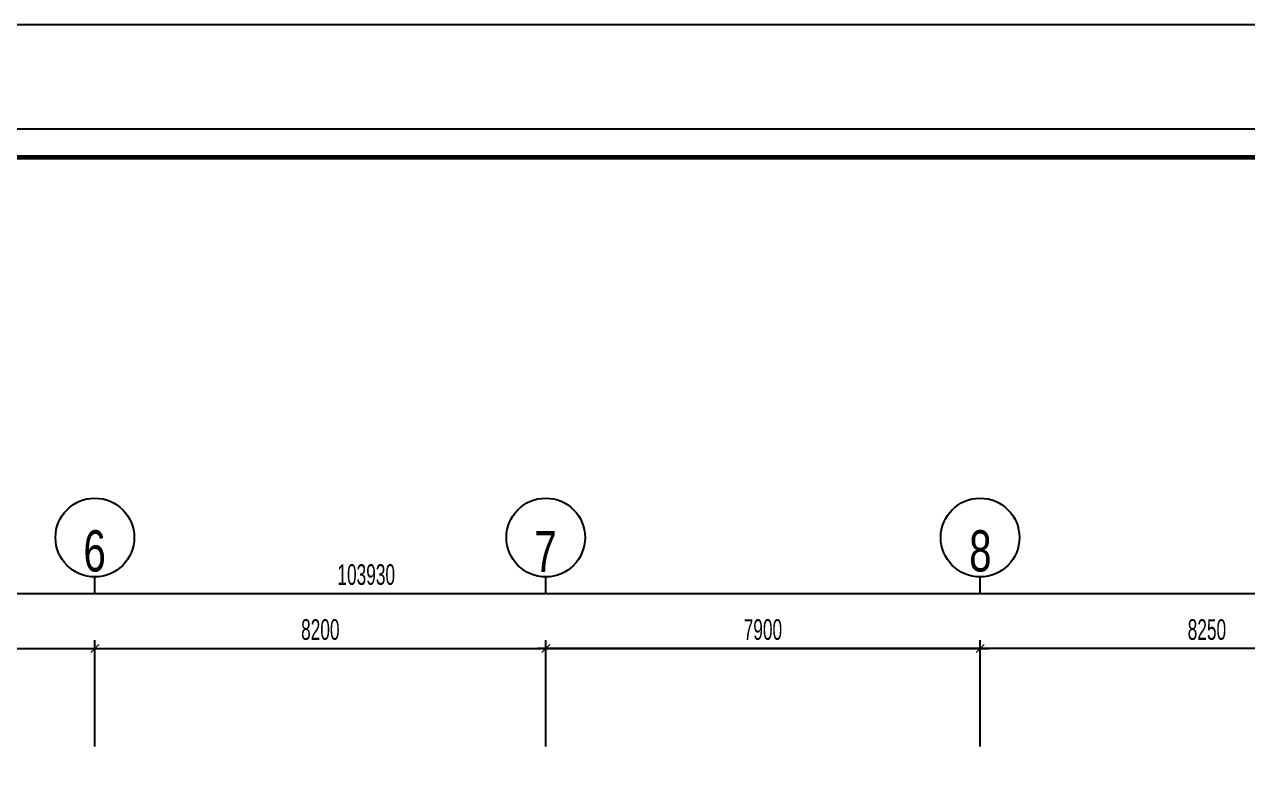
# Model space of a CAD drawing. Extents: x 1719887 to 1865417, y -150890 to 59748.
# Drawn here: x 1780299 to 1802544, y -61562 to -48102 of the extents above; entities that cross this region are included whole.
import ezdxf

# ---------------------------------------------------------------- set-up
doc = ezdxf.new("R2010")
doc.units = 0
doc.header["$LTSCALE"] = 1000
doc.header["$MEASUREMENT"] = 0
doc.header["$PDMODE"] = 3
doc.layers.get('0').update_dxf_attribs({"linetype": 'CONTINUOUS'})
doc.layers.get('Defpoints').update_dxf_attribs({"linetype": 'CONTINUOUS'})
for name, color, linetype in [('CDC-KHUNGTEN', 7, 'CONTINUOUS'), ('CDC.02.DIM', 1, 'CONTINUOUS'), ('CDC.06.TEXT', 2, 'CONTINUOUS'), ('KCS_CHI', 1, 'CONTINUOUS')]:
    doc.layers.add(name, color=color, linetype=linetype)
doc.styles.add('ARIAL', font='arial.ttf', dxfattribs={"width": 0.6})
doc.dimstyles.new('D150', dxfattribs={"dimscale": 150, "dimtxt": 2.5, "dimasz": 1, "dimexe": 1, "dimexo": 0, "dimgap": 1, "dimtad": 1, "dimdec": 0, "dimdsep": 46, "dimtxsty": 'ARIAL', "dimblk": 'ARCHTICK', "dimcen": 1, "dimdle": 1, "dimclrd": 1, "dimclre": 1, "dimclrt": 2, "dimadec": 0, "dimazin": 0, "dimtfac": 0.00072, "dimtdec": 0, "dimtix": 1, "dimtmove": 2, "dimatfit": 3, "dimldrblk": 'ARCHTICK', "dimfxl": 1, "dimtolj": 1, "dimlwd": -1, "dimlwe": -1, "dimarcsym": 0})

# ---------------------------------------------------------------- blocks, each defined once
blk = doc.blocks.new('_ARCHTICK')
at = {"color": 0, "linetype": 'ByBlock', "const_width": 0.15}
blk.add_lwpolyline([(-0.5, -0.5), (0.5, 0.5)], dxfattribs=at)
blk = doc.blocks.new('*D49')
at = {"layer": 'CDC.02.DIM', "color": 1, "transparency": 16777216}
for p, q in [((1734400, -58451), (1838630, -58451)), ((1734550, -61231), (1734550, -58301)), ((1838480, -61231), (1838480, -58301))]:
    blk.add_line(p, q, dxfattribs=at)
at = {"layer": 'Defpoints', "color": 0, "transparency": 16777216}
for p in [(1838480, -58451), (1734550, -61231), (1838480, -61231)]:
    blk.add_point(p, dxfattribs=at)
at = {"layer": 'CDC.02.DIM', "color": 1, "transparency": 16777216, "xscale": 150, "yscale": 150, "zscale": 150, "rotation": 180}
blk.add_blockref('_ARCHTICK', (1734550, -58451), dxfattribs=at)
at = {"layer": 'CDC.02.DIM', "color": 1, "transparency": 16777216, "xscale": 150, "yscale": 150, "zscale": 150}
blk.add_blockref('_ARCHTICK', (1838480, -58451), dxfattribs=at)
at = {"layer": 'CDC.02.DIM', "color": 2, "transparency": 16777216, "insert": (1786515, -58109), "char_height": 375, "attachment_point": 5, "style": 'ARIAL'}
blk.add_mtext('\\A1;103930', dxfattribs=at)
blk = doc.blocks.new('*D50')
at = {"layer": 'CDC.02.DIM', "color": 1, "transparency": 16777216}
for p, q in [((1773680, -61231), (1773680, -59301)), ((1781580, -61231), (1781580, -59301)), ((1773530, -59451), (1781730, -59451))]:
    blk.add_line(p, q, dxfattribs=at)
at = {"layer": 'Defpoints', "color": 0, "transparency": 16777216}
for p in [(1781580, -59451), (1773680, -61231), (1781580, -61231)]:
    blk.add_point(p, dxfattribs=at)
at = {"layer": 'CDC.02.DIM', "color": 1, "transparency": 16777216, "xscale": 150, "yscale": 150, "zscale": 150, "rotation": 180}
blk.add_blockref('_ARCHTICK', (1773680, -59451), dxfattribs=at)
at = {"layer": 'CDC.02.DIM', "color": 1, "transparency": 16777216, "xscale": 150, "yscale": 150, "zscale": 150}
blk.add_blockref('_ARCHTICK', (1781580, -59451), dxfattribs=at)
at = {"layer": 'CDC.02.DIM', "color": 2, "transparency": 16777216, "insert": (1777630, -59109), "char_height": 375, "attachment_point": 5, "style": 'ARIAL'}
blk.add_mtext('\\A1;7900', dxfattribs=at)
blk = doc.blocks.new('*D51')
at = {"layer": 'CDC.02.DIM', "color": 1, "transparency": 16777216}
for p, q in [((1789780, -61231), (1789780, -59301)), ((1797680, -61231), (1797680, -59301)), ((1789630, -59451), (1797830, -59451))]:
    blk.add_line(p, q, dxfattribs=at)
at = {"layer": 'Defpoints', "color": 0, "transparency": 16777216}
for p in [(1797680, -59451), (1789780, -61231), (1797680, -61231)]:
    blk.add_point(p, dxfattribs=at)
at = {"layer": 'CDC.02.DIM', "color": 1, "transparency": 16777216, "xscale": 150, "yscale": 150, "zscale": 150, "rotation": 180}
blk.add_blockref('_ARCHTICK', (1789780, -59451), dxfattribs=at)
at = {"layer": 'CDC.02.DIM', "color": 1, "transparency": 16777216, "xscale": 150, "yscale": 150, "zscale": 150}
blk.add_blockref('_ARCHTICK', (1797680, -59451), dxfattribs=at)
at = {"layer": 'CDC.02.DIM', "color": 2, "transparency": 16777216, "insert": (1793730, -59109), "char_height": 375, "attachment_point": 5, "style": 'ARIAL'}
blk.add_mtext('\\A1;7900', dxfattribs=at)
blk = doc.blocks.new('*D52')
at = {"layer": 'CDC.02.DIM', "color": 1, "transparency": 16777216}
for p, q in [((1781580, -61231), (1781580, -59301)), ((1789780, -61231), (1789780, -59301)), ((1781430, -59451), (1789930, -59451))]:
    blk.add_line(p, q, dxfattribs=at)
at = {"layer": 'Defpoints', "color": 0, "transparency": 16777216}
for p in [(1789780, -59451), (1781580, -61231), (1789780, -61231)]:
    blk.add_point(p, dxfattribs=at)
at = {"layer": 'CDC.02.DIM', "color": 1, "transparency": 16777216, "xscale": 150, "yscale": 150, "zscale": 150, "rotation": 180}
blk.add_blockref('_ARCHTICK', (1781580, -59451), dxfattribs=at)
at = {"layer": 'CDC.02.DIM', "color": 1, "transparency": 16777216, "xscale": 150, "yscale": 150, "zscale": 150}
blk.add_blockref('_ARCHTICK', (1789780, -59451), dxfattribs=at)
at = {"layer": 'CDC.02.DIM', "color": 2, "transparency": 16777216, "insert": (1785680, -59109), "char_height": 375, "attachment_point": 5, "style": 'ARIAL'}
blk.add_mtext('\\A1;8200', dxfattribs=at)
blk = doc.blocks.new('*D42')
at = {"layer": 'CDC.02.DIM', "color": 1, "transparency": 16777216}
for p, q in [((1797680, -61231), (1797680, -59301)), ((1805930, -61231), (1805930, -59301)), ((1806080, -59451), (1797530, -59451))]:
    blk.add_line(p, q, dxfattribs=at)
at = {"layer": 'Defpoints', "color": 0, "transparency": 16777216}
for p in [(1797680, -59451), (1797680, -61231), (1805930, -61231)]:
    blk.add_point(p, dxfattribs=at)
at = {"layer": 'CDC.02.DIM', "color": 1, "transparency": 16777216, "xscale": 150, "yscale": 150, "zscale": 150, "rotation": 180}
blk.add_blockref('_ARCHTICK', (1797680, -59451), dxfattribs=at)
at = {"layer": 'CDC.02.DIM', "color": 1, "transparency": 16777216, "xscale": 150, "yscale": 150, "zscale": 150}
blk.add_blockref('_ARCHTICK', (1805930, -59451), dxfattribs=at)
at = {"layer": 'CDC.02.DIM', "color": 2, "transparency": 16777216, "insert": (1801805, -59109), "char_height": 375, "attachment_point": 5, "style": 'ARIAL'}
blk.add_mtext('\\A1;8250', dxfattribs=at)
blk = doc.blocks.new('*D43')
at = {"layer": 'CDC.02.DIM', "color": 1, "transparency": 16777216}
for p, q in [((1789780, -61231), (1789780, -59301)), ((1797680, -61231), (1797680, -59301)), ((1797830, -59451), (1789630, -59451))]:
    blk.add_line(p, q, dxfattribs=at)
at = {"layer": 'Defpoints', "color": 0, "transparency": 16777216}
for p in [(1789780, -59451), (1789780, -61231), (1797680, -61231)]:
    blk.add_point(p, dxfattribs=at)
at = {"layer": 'CDC.02.DIM', "color": 1, "transparency": 16777216, "xscale": 150, "yscale": 150, "zscale": 150, "rotation": 180}
blk.add_blockref('_ARCHTICK', (1789780, -59451), dxfattribs=at)
at = {"layer": 'CDC.02.DIM', "color": 1, "transparency": 16777216, "xscale": 150, "yscale": 150, "zscale": 150}
blk.add_blockref('_ARCHTICK', (1797680, -59451), dxfattribs=at)
at = {"layer": 'CDC.02.DIM', "color": 2, "transparency": 16777216, "insert": (1793730, -59109), "char_height": 375, "attachment_point": 5, "style": 'ARIAL'}
blk.add_mtext('\\A1;7900', dxfattribs=at)
blk = doc.blocks.new('*D1010')
at = {"layer": 'CDC.02.DIM', "color": 1, "transparency": 16777216}
for p, q in [((1734400, -58451), (1838630, -58451)), ((1734550, -61231), (1734550, -58301)), ((1838480, -61231), (1838480, -58301))]:
    blk.add_line(p, q, dxfattribs=at)
at = {"layer": 'Defpoints', "color": 0, "transparency": 16777216}
for p in [(1838480, -58451), (1734550, -61231), (1838480, -61231)]:
    blk.add_point(p, dxfattribs=at)
at = {"layer": 'CDC.02.DIM', "color": 1, "transparency": 16777216, "xscale": 150, "yscale": 150, "zscale": 150, "rotation": 180}
blk.add_blockref('_ARCHTICK', (1734550, -58451), dxfattribs=at)
at = {"layer": 'CDC.02.DIM', "color": 1, "transparency": 16777216, "xscale": 150, "yscale": 150, "zscale": 150}
blk.add_blockref('_ARCHTICK', (1838480, -58451), dxfattribs=at)
at = {"layer": 'CDC.02.DIM', "color": 2, "transparency": 16777216, "insert": (1786515, -58109), "char_height": 375, "attachment_point": 5, "style": 'ARIAL'}
blk.add_mtext('\\A1;103930', dxfattribs=at)
blk = doc.blocks.new('KHUNG TEN')
at = {"layer": 'CDC-KHUNGTEN', "color": 8}
blk.add_lwpolyline([(75096, 1100), (83000, 1100), (83000, 58300), (3000, 58300), (3000, 1100), (75096, 1100)], dxfattribs=at)
at = {"layer": 'CDC-KHUNGTEN', "color": 255, "lineweight": 60}
blk.add_lwpolyline([(74900, 1400), (74900, 58000), (3300, 58000), (3300, 1400), (74900, 1400)], close=True, dxfattribs=at)
at = {"layer": 'Defpoints', "color": 1, "ltscale": 0.2}
blk.add_lwpolyline([(0, 0), (0, 59400), (84100, 59400), (84100, 0), (0, 0)], close=True, dxfattribs=at)

msp = doc.modelspace()

# ---------------------------------------------------------------- linework, layer by layer
at = {"layer": 'KCS_CHI'}
for p, q in [((1781579.7, -58450.9), (1781579.7, -58149)), ((1789779.7, -58450.9), (1789779.7, -58149)), ((1789779.7, -58450.9), (1789779.7, -58149)), ((1797679.7, -58450.9), (1797679.7, -58149))]:
    msp.add_line(p, q, dxfattribs=at)
for centre in [(1781579.7, -57433.1), (1789779.7, -57433.1), (1797679.7, -57433.1)]:
    msp.add_circle(centre, 715.9, dxfattribs=at)

# ---------------------------------------------------------------- block references
at = {"layer": 'CDC.06.TEXT', "xscale": 1.730439951605972, "yscale": 1.730439951605972, "zscale": 1.730439951605972}
msp.add_blockref('KHUNG TEN', (1719886.7, -150889.9), dxfattribs=at)

# ---------------------------------------------------------------- texts
at = {"layer": 'CDC.06.TEXT', "char_height": 750, "width": 696.96, "attachment_point": 8, "line_spacing_factor": 0.938532}
for s, insert in [('{\\fArial|b0|i0|c0|p34;\\W0.7;6}', (1781575.1, -58061.5)), ('{\\fArial|b0|i0|c0|p34;\\W0.7;7}', (1789775.1, -58061.5)), ('{\\fArial|b0|i0|c0|p34;\\W0.7;8}', (1797684.3, -58061.5))]:
    msp.add_mtext(s, dxfattribs=dict(at, insert=insert))

# ---------------------------------------------------------------- dimensions: what is measured, and where the dimension line sits
at = {"layer": 'CDC.02.DIM'}
for base, p1, p2, picture, middle in [((1838479.7, -58450.9), (1734549.7, -61230.8), (1838479.7, -61230.8), '*D49', (1786514.7, -58109.3)), ((1838479.7, -58450.9), (1734549.7, -61230.8), (1838479.7, -61230.8), '*D1010', (1786514.7, -58109.3)), ((1781579.7, -59450.9), (1773679.7, -61230.8), (1781579.7, -61230.8), '*D50', (1777629.7, -59109.4)), ((1789779.7, -59450.9), (1781579.7, -61230.8), (1789779.7, -61230.8), '*D52', (1785679.7, -59109.4)), ((1797679.7, -59450.9), (1789779.7, -61230.8), (1797679.7, -61230.8), '*D51', (1793729.7, -59109.4))]:
    dim = msp.add_linear_dim(base=base, p1=p1, p2=p2, dimstyle='D150', dxfattribs=at)
    dim.commit()
    dim.dimension.update_dxf_attribs({"geometry": picture, "text_midpoint": middle})
for base, p1, p2, picture, middle in [((1789779.7, -59450.9), (1797679.7, -61230.8), (1789779.7, -61230.8), '*D43', (1793729.7, -59109.4)), ((1797679.7, -59450.9), (1805929.7, -61230.8), (1797679.7, -61230.8), '*D42', (1801804.7, -59109.4))]:
    dim = msp.add_linear_dim(base=base, p1=p1, p2=p2, angle=180, dimstyle='D150', dxfattribs=at)
    dim.commit()
    dim.dimension.update_dxf_attribs({"geometry": picture, "text_midpoint": middle})

doc.saveas('drawing.dxf')
